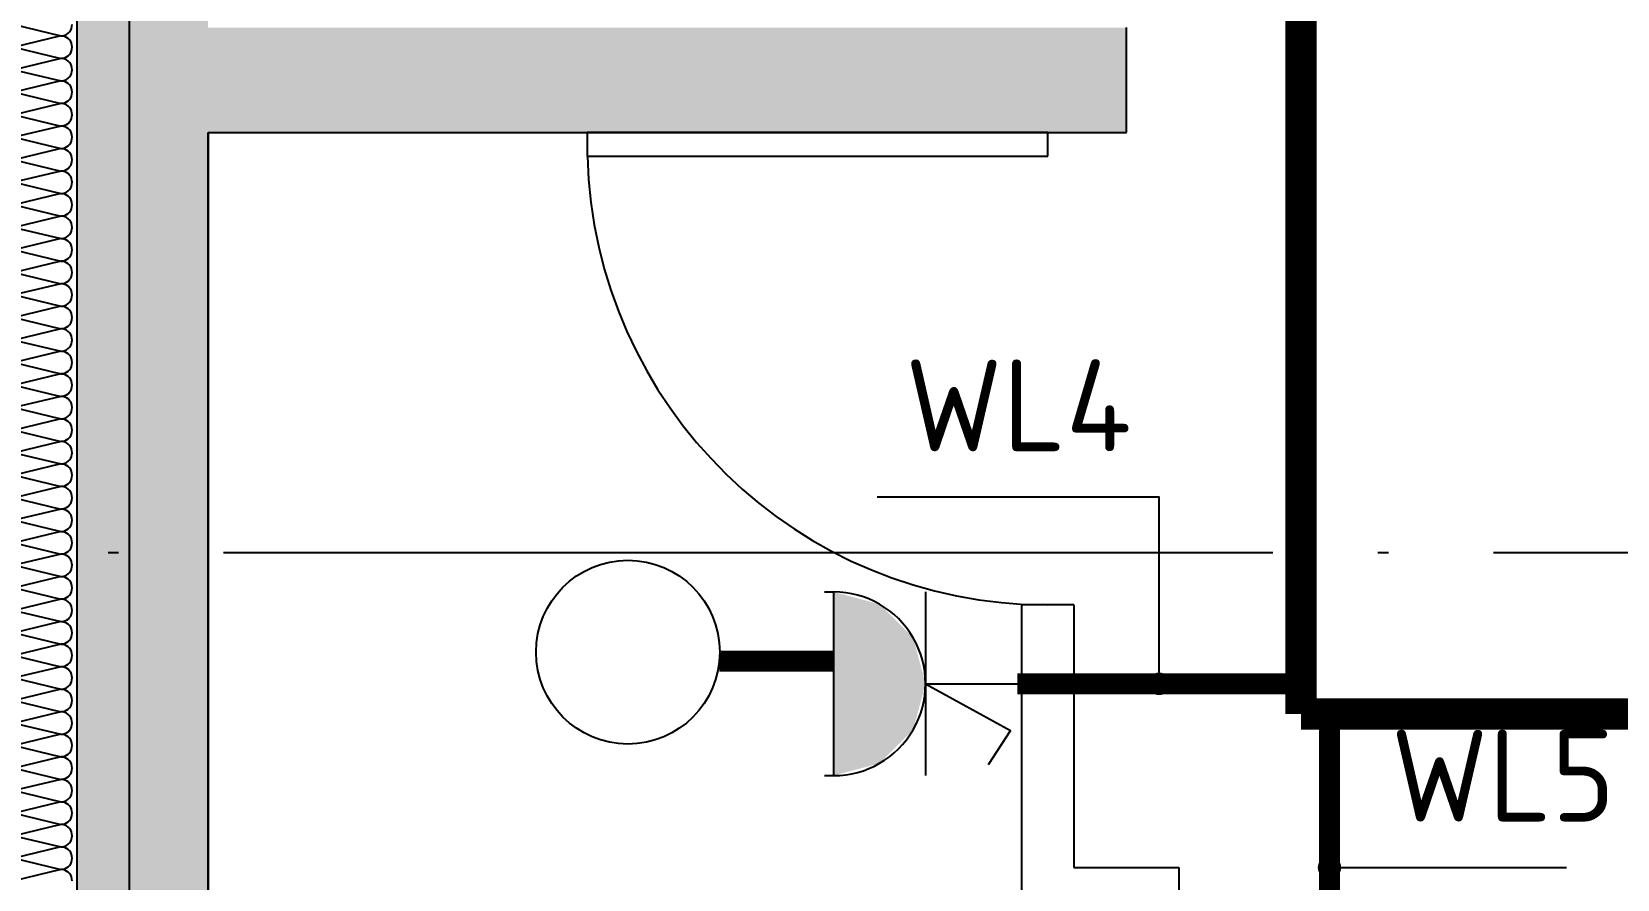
# Model space of a CAD drawing. Extents: x 1129508 to 1196731, y 2982646 to 3009272.
# Drawn here: x 1162982 to 1166004, y 2992491 to 2994105 of the extents above; entities that cross this region are included whole.
import ezdxf
from ezdxf.enums import TextEntityAlignment as Align

# ---------------------------------------------------------------- set-up
doc = ezdxf.new("R2010")
doc.units = 0
doc.header["$LTSCALE"] = 1000
doc.linetypes.add('DOTE', pattern=[2.42, 2, -0.2, 0.02, -0.2])
for name, color, linetype in [('COLUMN', 2, 'Continuous'), ('DIM-照明', 7, 'Continuous'), ('DOTE', 8, 'DOTE'), ('E-LINE', 83, 'Continuous'), ('EQUIP-插座', 3, 'Continuous'), ('EQUIP-照明', 3, 'Continuous'), ('PUB_HATCH', 8, 'Continuous'), ('WALL', 2, 'Continuous'), ('WINDOW', 4, 'Continuous'), ('WIRE-照明', 1, 'Continuous')]:
    doc.layers.add(name, color=color, linetype=linetype)
doc.styles.add('_TEL_DIM', font='SIMPLEX', dxfattribs={"width": 0.8, "height": 3.5, "bigfont": 'HZTXT'})
doc.styles.add('CADReader_TextStyle', font='tssdeng.shx', dxfattribs={"height": 0.2, "bigfont": 'gbcbig.shx'})
doc.styles.get("Standard").update_dxf_attribs({"font": 'simplex.shx', "bigfont": 'gbcbig.shx'})

# ---------------------------------------------------------------- blocks, each defined once
blk = doc.blocks.new('21325465')
at = {"layer": 'DOTE'}
for p, q in [((6303113.1, 288090.3), (6303113.1, 305116.2)), ((6274252.3, 293757.8), (6331875.9, 293757.8))]:
    blk.add_line(p, q, dxfattribs=at)
blk = doc.blocks.new('SIPIN1-1-1')
at = {"layer": 'PUB_HATCH'}
h = blk.add_hatch(dxfattribs=at)
h.set_pattern_fill('钢筋混凝土', color=256, scale=50, style=0, pattern_type=2)
h.set_pattern_definition([(45, (0, 0), (-88.3883476, 88.3883476), []), (50, (0, 0), (358.63009, -31.376067), [37.5, -412.5]), (355, (0, 0), (-69.375667, 376.096067), [30, -330]), (100.4514, (29.9, -2.6), (289.25469, 344.71977), [31.870095, -350.571056]), (46.1842, (0, 100), (533.620524, -82.75951), [56.25, -618.75]), (96.6356, (44.47, 93.1), (467.33135, 487.05894), [47.80514, -525.8565]), (351.1842, (0, 100), (467.33097, 487.0593), [45, -495]), (21, (50, 75), (298.453526, -201.309445), [37.5, -412.5]), (326, (50, 75), (121.657666, 362.57502), [30, -330]), (71.4514, (74.87, 58.22), (420.111314, 161.26525), [31.870095, -350.571056]), (37.5, (0, 0), (6.0799277, 166.446927), [0, -326, 0, -335, 0, -331.25]), (7.5, (0, 0), (131.534769, 197.205856), [0, -191, 0, -318.5, 0, -126.25]), (-32.5, (-111.5, 0), (266.911218, -11.277436), [0, -125, 0, -390, 0, -517.5]), (-42.5, (-161.5, 0), (291.593085, 50.052491), [0, -162.5, 0, -259, 0, -367.5])])
h.paths.add_polyline_path([(-260272.7, 2626285.8), (-260472.7, 2626285.8), (-260472.7, 2623736.1), (-264072.7, 2623736.1), (-264072.7, 2627086.1), (-264272.7, 2627086.1), (-264272.7, 2625036.1), (-267022.7, 2625036.1), (-267022.7, 2628486.1), (-265272.7, 2628486.1), (-265272.7, 2628686.1), (-267022.7, 2628686.1), (-267022.7, 2630686.1), (-265272.7, 2630686.1), (-265272.7, 2630886.1), (-267022.7, 2630886.1), (-267022.7, 2633336.1), (-266572.7, 2633336.1), (-266572.7, 2633586.1), (-267272.7, 2633586.1), (-267272.7, 2624786.1), (-264322.7, 2624786.1), (-264322.7, 2623486.1), (-256422.7, 2623486.1), (-256422.7, 2624786.1), (-250722.7, 2624786.1), (-250722.7, 2623486.1), (-242822.7, 2623486.1), (-242822.7, 2624786.1), (-239872.7, 2624786.1), (-239872.7, 2633586.1), (-240572.7, 2633586.1), (-240572.7, 2633336.1), (-240122.7, 2633336.1), (-240122.7, 2630886.1), (-241872.7, 2630886.1), (-241872.7, 2630686.1), (-240122.7, 2630686.1), (-240122.7, 2628686.1), (-241872.7, 2628686.1), (-241872.7, 2628486.1), (-240122.7, 2628486.1), (-240122.7, 2625036.1), (-242872.7, 2625036.1), (-242872.7, 2627086.1), (-243072.7, 2627086.1), (-243072.7, 2623736.1), (-246672.7, 2623736.1), (-246672.7, 2626285.8), (-246872.7, 2626285.8), (-246872.7, 2623736.1), (-250472.7, 2623736.1), (-250472.7, 2627686.1), (-250672.7, 2627686.1), (-250672.7, 2625036.1), (-253472.7, 2625036.1), (-253472.7, 2628486.1), (-251672.7, 2628486.1), (-251672.7, 2628686.1), (-255472.7, 2628686.1), (-255472.7, 2628486.1), (-253672.7, 2628486.1), (-253672.7, 2625036.1), (-256472.7, 2625036.1), (-256472.7, 2627686.1), (-256672.7, 2627686.1), (-256672.7, 2623736.1), (-260272.7, 2623736.1)], flags=0)
at = {"layer": 'COLUMN'}
for points in [[(-267272.7, 2633586.1), (-267272.7, 2624786.1)], [(-265272.7, 2628486.1), (-265272.7, 2628686.1)], [(-267022.7, 2625036.1), (-267022.7, 2628486.1)], [(-267022.7, 2628486.1), (-265272.7, 2628486.1)]]:
    blk.add_lwpolyline(points, dxfattribs=at)
at = {"layer": 'E-LINE', "linetype": 'Continuous'}
for points in [[(-267392.4, 2628691.7), (-267303.2, 2628670.2), (-267392.4, 2628648.7), (-267303.2, 2628627.3), (-267392.4, 2628605.8), (-267303.2, 2628584.4), (-267392.4, 2628562.9), (-267303.2, 2628541.4), (-267392.4, 2628520), (-267303.2, 2628498.5), (-267392.4, 2628477.1), (-267303.2, 2628455.6), (-267392.4, 2628434.1), (-267303.2, 2628412.7), (-267392.4, 2628391.2), (-267303.2, 2628369.8), (-267392.4, 2628348.3), (-267303.2, 2628326.8), (-267392.4, 2628305.4), (-267303.2, 2628283.9), (-267392.4, 2628262.5), (-267303.2, 2628241), (-267392.4, 2628219.6), (-267303.2, 2628198.1), (-267392.4, 2628176.6), (-267303.2, 2628155.2), (-267392.4, 2628133.7), (-267303.2, 2628112.3), (-267392.4, 2628090.8), (-267303.2, 2628069.3), (-267392.4, 2628047.9), (-267303.2, 2628026.4), (-267392.4, 2628005), (-267303.2, 2627983.5), (-267392.4, 2627962), (-267303.2, 2627940.6), (-267392.4, 2627919.1), (-267303.2, 2627897.7), (-267392.4, 2627876.2), (-267303.2, 2627854.7), (-267392.4, 2627833.3), (-267303.2, 2627811.8), (-267392.4, 2627790.4), (-267303.2, 2627768.9), (-267392.4, 2627747.4), (-267303.2, 2627726), (-267392.4, 2627704.5), (-267303.2, 2627683.1), (-267392.4, 2627661.6), (-267303.2, 2627640.2), (-267392.4, 2627618.7), (-267303.2, 2627597.2), (-267392.4, 2627575.8), (-267303.2, 2627554.3), (-267392.4, 2627532.9), (-267303.2, 2627511.4), (-267392.4, 2627489.9), (-267303.2, 2627468.5), (-267392.4, 2627447), (-267303.2, 2627425.6), (-267392.4, 2627404.1), (-267303.2, 2627382.6), (-267392.4, 2627361.2), (-267303.2, 2627339.7), (-267392.4, 2627318.3), (-267303.2, 2627296.8), (-267392.4, 2627275.3), (-267303.2, 2627253.9), (-267392.4, 2627232.4), (-267303.2, 2627211), (-267392.4, 2627189.5), (-267303.2, 2627168.1), (-267392.4, 2627146.6), (-267303.2, 2627125.1), (-267392.4, 2627103.7), (-267303.2, 2627082.2), (-267392.4, 2627060.8)], [(-267303.2, 2628670.2), (-267299.5, 2628670.5), (-267295.9, 2628671.5), (-267292.5, 2628673.1), (-267289.5, 2628675.2), (-267286.8, 2628677.9), (-267284.7, 2628680.9), (-267283.1, 2628684.3), (-267282.2, 2628687.9), (-267281.8, 2628691.7)], [(-267281.8, 2628648.7), (-267282.2, 2628652.5), (-267283.1, 2628656.1), (-267284.7, 2628659.5), (-267286.8, 2628662.5), (-267289.5, 2628665.2), (-267292.5, 2628667.3), (-267295.9, 2628668.9), (-267299.5, 2628669.9), (-267303.2, 2628670.2)], [(-267303.2, 2628627.3), (-267299.5, 2628627.6), (-267295.9, 2628628.6), (-267292.5, 2628630.2), (-267289.5, 2628632.3), (-267286.8, 2628634.9), (-267284.7, 2628638), (-267283.1, 2628641.4), (-267282.2, 2628645), (-267281.8, 2628648.7)], [(-267281.8, 2628605.8), (-267282.2, 2628609.5), (-267283.1, 2628613.2), (-267284.7, 2628616.5), (-267286.8, 2628619.6), (-267289.5, 2628622.3), (-267292.5, 2628624.4), (-267295.9, 2628626), (-267299.5, 2628627), (-267303.2, 2628627.3)], [(-267303.2, 2628584.4), (-267299.5, 2628584.7), (-267295.9, 2628585.7), (-267292.5, 2628587.2), (-267289.5, 2628589.4), (-267286.8, 2628592), (-267284.7, 2628595.1), (-267283.1, 2628598.5), (-267282.2, 2628602.1), (-267281.8, 2628605.8)], [(-267281.8, 2628562.9), (-267282.2, 2628566.6), (-267283.1, 2628570.2), (-267284.7, 2628573.6), (-267286.8, 2628576.7), (-267289.5, 2628579.3), (-267292.5, 2628581.5), (-267295.9, 2628583.1), (-267299.5, 2628584), (-267303.2, 2628584.4)], [(-267303.2, 2628541.4), (-267299.5, 2628541.8), (-267295.9, 2628542.7), (-267292.5, 2628544.3), (-267289.5, 2628546.5), (-267286.8, 2628549.1), (-267284.7, 2628552.2), (-267283.1, 2628555.6), (-267282.2, 2628559.2), (-267281.8, 2628562.9)], [(-267281.8, 2628520), (-267282.2, 2628523.7), (-267283.1, 2628527.3), (-267284.7, 2628530.7), (-267286.8, 2628533.8), (-267289.5, 2628536.4), (-267292.5, 2628538.6), (-267295.9, 2628540.1), (-267299.5, 2628541.1), (-267303.2, 2628541.4)], [(-267303.2, 2628498.5), (-267299.5, 2628498.8), (-267295.9, 2628499.8), (-267292.5, 2628501.4), (-267289.5, 2628503.5), (-267286.8, 2628506.2), (-267284.7, 2628509.3), (-267283.1, 2628512.6), (-267282.2, 2628516.3), (-267281.8, 2628520)], [(-267281.8, 2628477.1), (-267282.2, 2628480.8), (-267283.1, 2628484.4), (-267284.7, 2628487.8), (-267286.8, 2628490.9), (-267289.5, 2628493.5), (-267292.5, 2628495.6), (-267295.9, 2628497.2), (-267299.5, 2628498.2), (-267303.2, 2628498.5)], [(-267303.2, 2628455.6), (-267299.5, 2628455.9), (-267295.9, 2628456.9), (-267292.5, 2628458.5), (-267289.5, 2628460.6), (-267286.8, 2628463.3), (-267284.7, 2628466.3), (-267283.1, 2628469.7), (-267282.2, 2628473.3), (-267281.8, 2628477.1)], [(-267281.8, 2628434.1), (-267282.2, 2628437.9), (-267283.1, 2628441.5), (-267284.7, 2628444.9), (-267286.8, 2628447.9), (-267289.5, 2628450.6), (-267292.5, 2628452.7), (-267295.9, 2628454.3), (-267299.5, 2628455.3), (-267303.2, 2628455.6)], [(-267303.2, 2628412.7), (-267299.5, 2628413), (-267295.9, 2628414), (-267292.5, 2628415.6), (-267289.5, 2628417.7), (-267286.8, 2628420.4), (-267284.7, 2628423.4), (-267283.1, 2628426.8), (-267282.2, 2628430.4), (-267281.8, 2628434.1)], [(-267281.8, 2628391.2), (-267282.2, 2628395), (-267283.1, 2628398.6), (-267284.7, 2628402), (-267286.8, 2628405), (-267289.5, 2628407.7), (-267292.5, 2628409.8), (-267295.9, 2628411.4), (-267299.5, 2628412.4), (-267303.2, 2628412.7)], [(-267303.2, 2628369.8), (-267299.5, 2628370.1), (-267295.9, 2628371.1), (-267292.5, 2628372.6), (-267289.5, 2628374.8), (-267286.8, 2628377.4), (-267284.7, 2628380.5), (-267283.1, 2628383.9), (-267282.2, 2628387.5), (-267281.8, 2628391.2)], [(-267281.8, 2628348.3), (-267282.2, 2628352), (-267283.1, 2628355.6), (-267284.7, 2628359), (-267286.8, 2628362.1), (-267289.5, 2628364.7), (-267292.5, 2628366.9), (-267295.9, 2628368.5), (-267299.5, 2628369.4), (-267303.2, 2628369.8)], [(-267303.2, 2628326.8), (-267299.5, 2628327.2), (-267295.9, 2628328.1), (-267292.5, 2628329.7), (-267289.5, 2628331.9), (-267286.8, 2628334.5), (-267284.7, 2628337.6), (-267283.1, 2628341), (-267282.2, 2628344.6), (-267281.8, 2628348.3)], [(-267281.8, 2628305.4), (-267282.2, 2628309.1), (-267283.1, 2628312.7), (-267284.7, 2628316.1), (-267286.8, 2628319.2), (-267289.5, 2628321.8), (-267292.5, 2628324), (-267295.9, 2628325.6), (-267299.5, 2628326.5), (-267303.2, 2628326.8)], [(-267303.2, 2628283.9), (-267299.5, 2628284.3), (-267295.9, 2628285.2), (-267292.5, 2628286.8), (-267289.5, 2628289), (-267286.8, 2628291.6), (-267284.7, 2628294.7), (-267283.1, 2628298.1), (-267282.2, 2628301.7), (-267281.8, 2628305.4)], [(-267281.8, 2628262.5), (-267282.2, 2628266.2), (-267283.1, 2628269.8), (-267284.7, 2628273.2), (-267286.8, 2628276.3), (-267289.5, 2628278.9), (-267292.5, 2628281.1), (-267295.9, 2628282.6), (-267299.5, 2628283.6), (-267303.2, 2628283.9)], [(-267303.2, 2628241), (-267299.5, 2628241.3), (-267295.9, 2628242.3), (-267292.5, 2628243.9), (-267289.5, 2628246), (-267286.8, 2628248.7), (-267284.7, 2628251.7), (-267283.1, 2628255.1), (-267282.2, 2628258.7), (-267281.8, 2628262.5)], [(-267281.8, 2628219.6), (-267282.2, 2628223.3), (-267283.1, 2628226.9), (-267284.7, 2628230.3), (-267286.8, 2628233.3), (-267289.5, 2628236), (-267292.5, 2628238.1), (-267295.9, 2628239.7), (-267299.5, 2628240.7), (-267303.2, 2628241)], [(-267303.2, 2628198.1), (-267299.5, 2628198.4), (-267295.9, 2628199.4), (-267292.5, 2628201), (-267289.5, 2628203.1), (-267286.8, 2628205.8), (-267284.7, 2628208.8), (-267283.1, 2628212.2), (-267282.2, 2628215.8), (-267281.8, 2628219.6)], [(-267281.8, 2628176.6), (-267282.2, 2628180.4), (-267283.1, 2628184), (-267284.7, 2628187.4), (-267286.8, 2628190.4), (-267289.5, 2628193.1), (-267292.5, 2628195.2), (-267295.9, 2628196.8), (-267299.5, 2628197.8), (-267303.2, 2628198.1)], [(-267303.2, 2628155.2), (-267299.5, 2628155.5), (-267295.9, 2628156.5), (-267292.5, 2628158.1), (-267289.5, 2628160.2), (-267286.8, 2628162.8), (-267284.7, 2628165.9), (-267283.1, 2628169.3), (-267282.2, 2628172.9), (-267281.8, 2628176.6)], [(-267281.8, 2628133.7), (-267282.2, 2628137.4), (-267283.1, 2628141.1), (-267284.7, 2628144.4), (-267286.8, 2628147.5), (-267289.5, 2628150.2), (-267292.5, 2628152.3), (-267295.9, 2628153.9), (-267299.5, 2628154.8), (-267303.2, 2628155.2)], [(-267303.2, 2628112.3), (-267299.5, 2628112.6), (-267295.9, 2628113.6), (-267292.5, 2628115.1), (-267289.5, 2628117.3), (-267286.8, 2628119.9), (-267284.7, 2628123), (-267283.1, 2628126.4), (-267282.2, 2628130), (-267281.8, 2628133.7)], [(-267281.8, 2628090.8), (-267282.2, 2628094.5), (-267283.1, 2628098.1), (-267284.7, 2628101.5), (-267286.8, 2628104.6), (-267289.5, 2628107.2), (-267292.5, 2628109.4), (-267295.9, 2628111), (-267299.5, 2628111.9), (-267303.2, 2628112.3)], [(-267303.2, 2628069.3), (-267299.5, 2628069.7), (-267295.9, 2628070.6), (-267292.5, 2628072.2), (-267289.5, 2628074.4), (-267286.8, 2628077), (-267284.7, 2628080.1), (-267283.1, 2628083.5), (-267282.2, 2628087.1), (-267281.8, 2628090.8)], [(-267281.8, 2628047.9), (-267282.2, 2628051.6), (-267283.1, 2628055.2), (-267284.7, 2628058.6), (-267286.8, 2628061.7), (-267289.5, 2628064.3), (-267292.5, 2628066.5), (-267295.9, 2628068), (-267299.5, 2628069), (-267303.2, 2628069.3)], [(-267303.2, 2628026.4), (-267299.5, 2628026.7), (-267295.9, 2628027.7), (-267292.5, 2628029.3), (-267289.5, 2628031.4), (-267286.8, 2628034.1), (-267284.7, 2628037.1), (-267283.1, 2628040.5), (-267282.2, 2628044.2), (-267281.8, 2628047.9)], [(-267281.8, 2628005), (-267282.2, 2628008.7), (-267283.1, 2628012.3), (-267284.7, 2628015.7), (-267286.8, 2628018.8), (-267289.5, 2628021.4), (-267292.5, 2628023.5), (-267295.9, 2628025.1), (-267299.5, 2628026.1), (-267303.2, 2628026.4)], [(-267303.2, 2627983.5), (-267299.5, 2627983.8), (-267295.9, 2627984.8), (-267292.5, 2627986.4), (-267289.5, 2627988.5), (-267286.8, 2627991.2), (-267284.7, 2627994.2), (-267283.1, 2627997.6), (-267282.2, 2628001.2), (-267281.8, 2628005)], [(-267281.8, 2627962), (-267282.2, 2627965.8), (-267283.1, 2627969.4), (-267284.7, 2627972.8), (-267286.8, 2627975.8), (-267289.5, 2627978.5), (-267292.5, 2627980.6), (-267295.9, 2627982.2), (-267299.5, 2627983.2), (-267303.2, 2627983.5)], [(-267303.2, 2627940.6), (-267299.5, 2627940.9), (-267295.9, 2627941.9), (-267292.5, 2627943.5), (-267289.5, 2627945.6), (-267286.8, 2627948.2), (-267284.7, 2627951.3), (-267283.1, 2627954.7), (-267282.2, 2627958.3), (-267281.8, 2627962)], [(-267281.8, 2627919.1), (-267282.2, 2627922.9), (-267283.1, 2627926.5), (-267284.7, 2627929.9), (-267286.8, 2627932.9), (-267289.5, 2627935.6), (-267292.5, 2627937.7), (-267295.9, 2627939.3), (-267299.5, 2627940.3), (-267303.2, 2627940.6)], [(-267303.2, 2627897.7), (-267299.5, 2627898), (-267295.9, 2627899), (-267292.5, 2627900.5), (-267289.5, 2627902.7), (-267286.8, 2627905.3), (-267284.7, 2627908.4), (-267283.1, 2627911.8), (-267282.2, 2627915.4), (-267281.8, 2627919.1)], [(-267281.8, 2627876.2), (-267282.2, 2627879.9), (-267283.1, 2627883.5), (-267284.7, 2627886.9), (-267286.8, 2627890), (-267289.5, 2627892.6), (-267292.5, 2627894.8), (-267295.9, 2627896.4), (-267299.5, 2627897.3), (-267303.2, 2627897.7)], [(-267303.2, 2627854.7), (-267299.5, 2627855.1), (-267295.9, 2627856), (-267292.5, 2627857.6), (-267289.5, 2627859.8), (-267286.8, 2627862.4), (-267284.7, 2627865.5), (-267283.1, 2627868.9), (-267282.2, 2627872.5), (-267281.8, 2627876.2)], [(-267281.8, 2627833.3), (-267282.2, 2627837), (-267283.1, 2627840.6), (-267284.7, 2627844), (-267286.8, 2627847.1), (-267289.5, 2627849.7), (-267292.5, 2627851.9), (-267295.9, 2627853.5), (-267299.5, 2627854.4), (-267303.2, 2627854.7)], [(-267303.2, 2627811.8), (-267299.5, 2627812.2), (-267295.9, 2627813.1), (-267292.5, 2627814.7), (-267289.5, 2627816.8), (-267286.8, 2627819.5), (-267284.7, 2627822.6), (-267283.1, 2627825.9), (-267282.2, 2627829.6), (-267281.8, 2627833.3)], [(-267281.8, 2627790.4), (-267282.2, 2627794.1), (-267283.1, 2627797.7), (-267284.7, 2627801.1), (-267286.8, 2627804.2), (-267289.5, 2627806.8), (-267292.5, 2627809), (-267295.9, 2627810.5), (-267299.5, 2627811.5), (-267303.2, 2627811.8)], [(-267303.2, 2627768.9), (-267299.5, 2627769.2), (-267295.9, 2627770.2), (-267292.5, 2627771.8), (-267289.5, 2627773.9), (-267286.8, 2627776.6), (-267284.7, 2627779.6), (-267283.1, 2627783), (-267282.2, 2627786.6), (-267281.8, 2627790.4)], [(-267281.8, 2627747.4), (-267282.2, 2627751.2), (-267283.1, 2627754.8), (-267284.7, 2627758.2), (-267286.8, 2627761.2), (-267289.5, 2627763.9), (-267292.5, 2627766), (-267295.9, 2627767.6), (-267299.5, 2627768.6), (-267303.2, 2627768.9)], [(-267303.2, 2627726), (-267299.5, 2627726.3), (-267295.9, 2627727.3), (-267292.5, 2627728.9), (-267289.5, 2627731), (-267286.8, 2627733.7), (-267284.7, 2627736.7), (-267283.1, 2627740.1), (-267282.2, 2627743.7), (-267281.8, 2627747.4)], [(-267281.8, 2627704.5), (-267282.2, 2627708.3), (-267283.1, 2627711.9), (-267284.7, 2627715.3), (-267286.8, 2627718.3), (-267289.5, 2627721), (-267292.5, 2627723.1), (-267295.9, 2627724.7), (-267299.5, 2627725.7), (-267303.2, 2627726)], [(-267303.2, 2627683.1), (-267299.5, 2627683.4), (-267295.9, 2627684.4), (-267292.5, 2627685.9), (-267289.5, 2627688.1), (-267286.8, 2627690.7), (-267284.7, 2627693.8), (-267283.1, 2627697.2), (-267282.2, 2627700.8), (-267281.8, 2627704.5)], [(-267281.8, 2627661.6), (-267282.2, 2627665.3), (-267283.1, 2627669), (-267284.7, 2627672.3), (-267286.8, 2627675.4), (-267289.5, 2627678.1), (-267292.5, 2627680.2), (-267295.9, 2627681.8), (-267299.5, 2627682.7), (-267303.2, 2627683.1)], [(-267303.2, 2627640.2), (-267299.5, 2627640.5), (-267295.9, 2627641.4), (-267292.5, 2627643), (-267289.5, 2627645.2), (-267286.8, 2627647.8), (-267284.7, 2627650.9), (-267283.1, 2627654.3), (-267282.2, 2627657.9), (-267281.8, 2627661.6)], [(-267281.8, 2627618.7), (-267282.2, 2627622.4), (-267283.1, 2627626), (-267284.7, 2627629.4), (-267286.8, 2627632.5), (-267289.5, 2627635.1), (-267292.5, 2627637.3), (-267295.9, 2627638.9), (-267299.5, 2627639.8), (-267303.2, 2627640.2)], [(-267303.2, 2627597.2), (-267299.5, 2627597.6), (-267295.9, 2627598.5), (-267292.5, 2627600.1), (-267289.5, 2627602.3), (-267286.8, 2627604.9), (-267284.7, 2627608), (-267283.1, 2627611.4), (-267282.2, 2627615), (-267281.8, 2627618.7)], [(-267281.8, 2627575.8), (-267282.2, 2627579.5), (-267283.1, 2627583.1), (-267284.7, 2627586.5), (-267286.8, 2627589.6), (-267289.5, 2627592.2), (-267292.5, 2627594.4), (-267295.9, 2627595.9), (-267299.5, 2627596.9), (-267303.2, 2627597.2)], [(-267303.2, 2627554.3), (-267299.5, 2627554.6), (-267295.9, 2627555.6), (-267292.5, 2627557.2), (-267289.5, 2627559.3), (-267286.8, 2627562), (-267284.7, 2627565), (-267283.1, 2627568.4), (-267282.2, 2627572), (-267281.8, 2627575.8)], [(-267281.8, 2627532.9), (-267282.2, 2627536.6), (-267283.1, 2627540.2), (-267284.7, 2627543.6), (-267286.8, 2627546.7), (-267289.5, 2627549.3), (-267292.5, 2627551.4), (-267295.9, 2627553), (-267299.5, 2627554), (-267303.2, 2627554.3)], [(-267303.2, 2627511.4), (-267299.5, 2627511.7), (-267295.9, 2627512.7), (-267292.5, 2627514.3), (-267289.5, 2627516.4), (-267286.8, 2627519.1), (-267284.7, 2627522.1), (-267283.1, 2627525.5), (-267282.2, 2627529.1), (-267281.8, 2627532.9)], [(-267281.8, 2627489.9), (-267282.2, 2627493.7), (-267283.1, 2627497.3), (-267284.7, 2627500.7), (-267286.8, 2627503.7), (-267289.5, 2627506.4), (-267292.5, 2627508.5), (-267295.9, 2627510.1), (-267299.5, 2627511.1), (-267303.2, 2627511.4)], [(-267303.2, 2627468.5), (-267299.5, 2627468.8), (-267295.9, 2627469.8), (-267292.5, 2627471.4), (-267289.5, 2627473.5), (-267286.8, 2627476.1), (-267284.7, 2627479.2), (-267283.1, 2627482.6), (-267282.2, 2627486.2), (-267281.8, 2627489.9)], [(-267281.8, 2627447), (-267282.2, 2627450.7), (-267283.1, 2627454.4), (-267284.7, 2627457.8), (-267286.8, 2627460.8), (-267289.5, 2627463.5), (-267292.5, 2627465.6), (-267295.9, 2627467.2), (-267299.5, 2627468.2), (-267303.2, 2627468.5)], [(-267303.2, 2627425.6), (-267299.5, 2627425.9), (-267295.9, 2627426.9), (-267292.5, 2627428.4), (-267289.5, 2627430.6), (-267286.8, 2627433.2), (-267284.7, 2627436.3), (-267283.1, 2627439.7), (-267282.2, 2627443.3), (-267281.8, 2627447)], [(-267281.8, 2627404.1), (-267282.2, 2627407.8), (-267283.1, 2627411.4), (-267284.7, 2627414.8), (-267286.8, 2627417.9), (-267289.5, 2627420.5), (-267292.5, 2627422.7), (-267295.9, 2627424.3), (-267299.5, 2627425.2), (-267303.2, 2627425.6)], [(-267303.2, 2627382.6), (-267299.5, 2627383), (-267295.9, 2627383.9), (-267292.5, 2627385.5), (-267289.5, 2627387.7), (-267286.8, 2627390.3), (-267284.7, 2627393.4), (-267283.1, 2627396.8), (-267282.2, 2627400.4), (-267281.8, 2627404.1)], [(-267281.8, 2627361.2), (-267282.2, 2627364.9), (-267283.1, 2627368.5), (-267284.7, 2627371.9), (-267286.8, 2627375), (-267289.5, 2627377.6), (-267292.5, 2627379.8), (-267295.9, 2627381.3), (-267299.5, 2627382.3), (-267303.2, 2627382.6)], [(-267303.2, 2627339.7), (-267299.5, 2627340.1), (-267295.9, 2627341), (-267292.5, 2627342.6), (-267289.5, 2627344.7), (-267286.8, 2627347.4), (-267284.7, 2627350.5), (-267283.1, 2627353.8), (-267282.2, 2627357.5), (-267281.8, 2627361.2)], [(-267281.8, 2627318.3), (-267282.2, 2627322), (-267283.1, 2627325.6), (-267284.7, 2627329), (-267286.8, 2627332.1), (-267289.5, 2627334.7), (-267292.5, 2627336.8), (-267295.9, 2627338.4), (-267299.5, 2627339.4), (-267303.2, 2627339.7)], [(-267303.2, 2627296.8), (-267299.5, 2627297.1), (-267295.9, 2627298.1), (-267292.5, 2627299.7), (-267289.5, 2627301.8), (-267286.8, 2627304.5), (-267284.7, 2627307.5), (-267283.1, 2627310.9), (-267282.2, 2627314.5), (-267281.8, 2627318.3)], [(-267281.8, 2627275.3), (-267282.2, 2627279.1), (-267283.1, 2627282.7), (-267284.7, 2627286.1), (-267286.8, 2627289.1), (-267289.5, 2627291.8), (-267292.5, 2627293.9), (-267295.9, 2627295.5), (-267299.5, 2627296.5), (-267303.2, 2627296.8)], [(-267303.2, 2627253.9), (-267299.5, 2627254.2), (-267295.9, 2627255.2), (-267292.5, 2627256.8), (-267289.5, 2627258.9), (-267286.8, 2627261.6), (-267284.7, 2627264.6), (-267283.1, 2627268), (-267282.2, 2627271.6), (-267281.8, 2627275.3)], [(-267281.8, 2627232.4), (-267282.2, 2627236.2), (-267283.1, 2627239.8), (-267284.7, 2627243.2), (-267286.8, 2627246.2), (-267289.5, 2627248.9), (-267292.5, 2627251), (-267295.9, 2627252.6), (-267299.5, 2627253.6), (-267303.2, 2627253.9)], [(-267303.2, 2627211), (-267299.5, 2627211.3), (-267295.9, 2627212.3), (-267292.5, 2627213.8), (-267289.5, 2627216), (-267286.8, 2627218.6), (-267284.7, 2627221.7), (-267283.1, 2627225.1), (-267282.2, 2627228.7), (-267281.8, 2627232.4)], [(-267281.8, 2627189.5), (-267282.2, 2627193.2), (-267283.1, 2627196.8), (-267284.7, 2627200.2), (-267286.8, 2627203.3), (-267289.5, 2627205.9), (-267292.5, 2627208.1), (-267295.9, 2627209.7), (-267299.5, 2627210.6), (-267303.2, 2627211)], [(-267303.2, 2627168.1), (-267299.5, 2627168.4), (-267295.9, 2627169.3), (-267292.5, 2627170.9), (-267289.5, 2627173.1), (-267286.8, 2627175.7), (-267284.7, 2627178.8), (-267283.1, 2627182.2), (-267282.2, 2627185.8), (-267281.8, 2627189.5)], [(-267281.8, 2627146.6), (-267282.2, 2627150.3), (-267283.1, 2627153.9), (-267284.7, 2627157.3), (-267286.8, 2627160.4), (-267289.5, 2627163), (-267292.5, 2627165.2), (-267295.9, 2627166.8), (-267299.5, 2627167.7), (-267303.2, 2627168.1)], [(-267303.2, 2627125.1), (-267299.5, 2627125.5), (-267295.9, 2627126.4), (-267292.5, 2627128), (-267289.5, 2627130.2), (-267286.8, 2627132.8), (-267284.7, 2627135.9), (-267283.1, 2627139.3), (-267282.2, 2627142.9), (-267281.8, 2627146.6)], [(-267281.8, 2627103.7), (-267282.2, 2627107.4), (-267283.1, 2627111), (-267284.7, 2627114.4), (-267286.8, 2627117.5), (-267289.5, 2627120.1), (-267292.5, 2627122.3), (-267295.9, 2627123.8), (-267299.5, 2627124.8), (-267303.2, 2627125.1)], [(-267303.2, 2627082.2), (-267299.5, 2627082.5), (-267295.9, 2627083.5), (-267292.5, 2627085.1), (-267289.5, 2627087.2), (-267286.8, 2627089.9), (-267284.7, 2627092.9), (-267283.1, 2627096.3), (-267282.2, 2627099.9), (-267281.8, 2627103.7)], [(-267281.8, 2627060.8), (-267282.2, 2627064.5), (-267283.1, 2627068.1), (-267284.7, 2627071.5), (-267286.8, 2627074.5), (-267289.5, 2627077.2), (-267292.5, 2627079.3), (-267295.9, 2627080.9), (-267299.5, 2627081.9), (-267303.2, 2627082.2)]]:
    blk.add_lwpolyline(points, dxfattribs=at)
at = {"layer": 'WALL'}
blk.add_lwpolyline([(-267022.7, 2628486.1), (-267022.7, 2626406.4)], dxfattribs=at)
at = {"layer": 'WALL', "color": 30}
for points in [[(-265472.7, 2627586.1), (-265472.7, 2626986.1)], [(-265372.7, 2627586.1), (-265472.7, 2627586.1)], [(-265372.7, 2627586.1), (-265372.7, 2627086.1)], [(-265372.7, 2627086.1), (-265172.7, 2627086.1)], [(-265172.7, 2627086.1), (-265172.7, 2626986.1)]]:
    blk.add_lwpolyline(points, dxfattribs=at)
at = {"layer": 'WINDOW', "linetype": 'Continuous'}
blk.add_lwpolyline([(-265422.7, 2628441.1), (-265422.7, 2628486.1), (-266300.2, 2628486.1), (-266300.2, 2628441.1), (-265422.7, 2628441.1)], dxfattribs=at)
blk.add_arc((-265422.7, 2628463.6), 877.5, 181.4693, 270, dxfattribs=at)
at = {"layer": 'DOTE'}
blk.add_blockref('21325465', (-6570285.7, 2333928.3), dxfattribs=at)
blk = doc.blocks.new('$equip$00001147')
blk.add_circle((0, 0), 0.5)
at = {"flags": 9}
blk.add_attdef('A', (0, 0), '', height=0.00002, dxfattribs=at)
blk = doc.blocks.new('$equip_U$00000132(PC-202208021735)')
for p, q in [((-0.5, 1.05), (-0.5, 1)), ((0.5, 1.05), (0.5, 1)), ((-0.5, 1), (0.5, 1)), ((0.5, 0.5), (-0.5, 0.5)), ((0, 0.4995), (-0.2551, 0.0369)), ((0, 0.5), (0, 0)), ((-0.2551, 0.0369), (-0.4414, 0.1579))]:
    blk.add_line(p, q)
blk.add_arc((0, 1), 0.5, 180, 0)
for points in [[(0.433, 0.75), (-0.433, 0.75), (0.5, 1), (-0.5, 1)], [(0.25, 0.567), (-0.25, 0.567), (0.433, 0.75), (-0.433, 0.75)], [(0, 0.5), (0, 0.5), (0.25, 0.567), (-0.25, 0.567)]]:
    blk.add_solid(points)
at = {"color": 7, "style": '_TEL_DIM', "flags": 1}
for tag in ['REMARK', 'A']:
    blk.add_attdef(tag, text='', height=0.0000286, dxfattribs=at).set_placement((0, 0), align=Align.MIDDLE_CENTER)

msp = doc.modelspace()

# ---------------------------------------------------------------- linework, layer by layer
at = {"layer": 'DIM-照明', "linetype": 'Continuous'}
msp.add_line((1165455.3, 2992513.2), (1165907.3, 2992513.2), dxfattribs=at)
msp.add_lwpolyline([(1165130.9, 2992863.2), (1165130.9, 2993218.5), (1164593.7, 2993218.5)], dxfattribs=at)
for centre in [(1165130.9, 2992863.2), (1165455.3, 2992513.2)]:
    msp.add_circle(centre, 20, dxfattribs=at)
at = {"layer": 'WIRE-照明', "color": 4, "const_width": 60}
for points in [[(1165401.2, 2992805.6), (1165401.2, 2995211.3)], [(1169218.9, 2992805.6), (1165401.2, 2992805.6)]]:
    msp.add_lwpolyline(points, dxfattribs=at)
at = {"layer": 'WIRE-照明', "const_width": 40}
for points in [[(1164292.6, 2992906.3), (1164510.5, 2992906.3)], [(1164860.5, 2992863.2), (1165401.2, 2992863.2)]]:
    msp.add_lwpolyline(points, dxfattribs=at)
msp.add_lwpolyline([(1165455.3, 2992805.6), (1165455.3, 2992388.2, -0.414214), (1165380.3, 2992313.2), (1165318.4, 2992313.2)], format="xyb", dxfattribs=at)

# ---------------------------------------------------------------- block references
msp.add_blockref('SIPIN1-1-1', (1430341.1, 365427.2))
at = {"layer": 'EQUIP-插座', "xscale": 350, "yscale": 350, "zscale": 350, "rotation": 89.99999999980136}
msp.add_blockref('$equip_U$00000132(PC-202208021735)', (1164860.5, 2992863.2), dxfattribs=at)
at = {"layer": 'EQUIP-照明', "xscale": 350, "yscale": 350, "zscale": 350}
msp.add_blockref('$equip$00001147', (1164118.4, 2992923.4), dxfattribs=at)

# ---------------------------------------------------------------- texts
at = {"layer": 'DIM-照明', "style": 'CADReader_TextStyle'}
for s, p in [('WL4', (1164862.3, 2993481)), ('WL5', (1165786, 2992775.7))]:
    msp.add_text(s, height=175, dxfattribs=at).set_placement(p, align=Align.TOP_CENTER)

doc.saveas('drawing.dxf')
